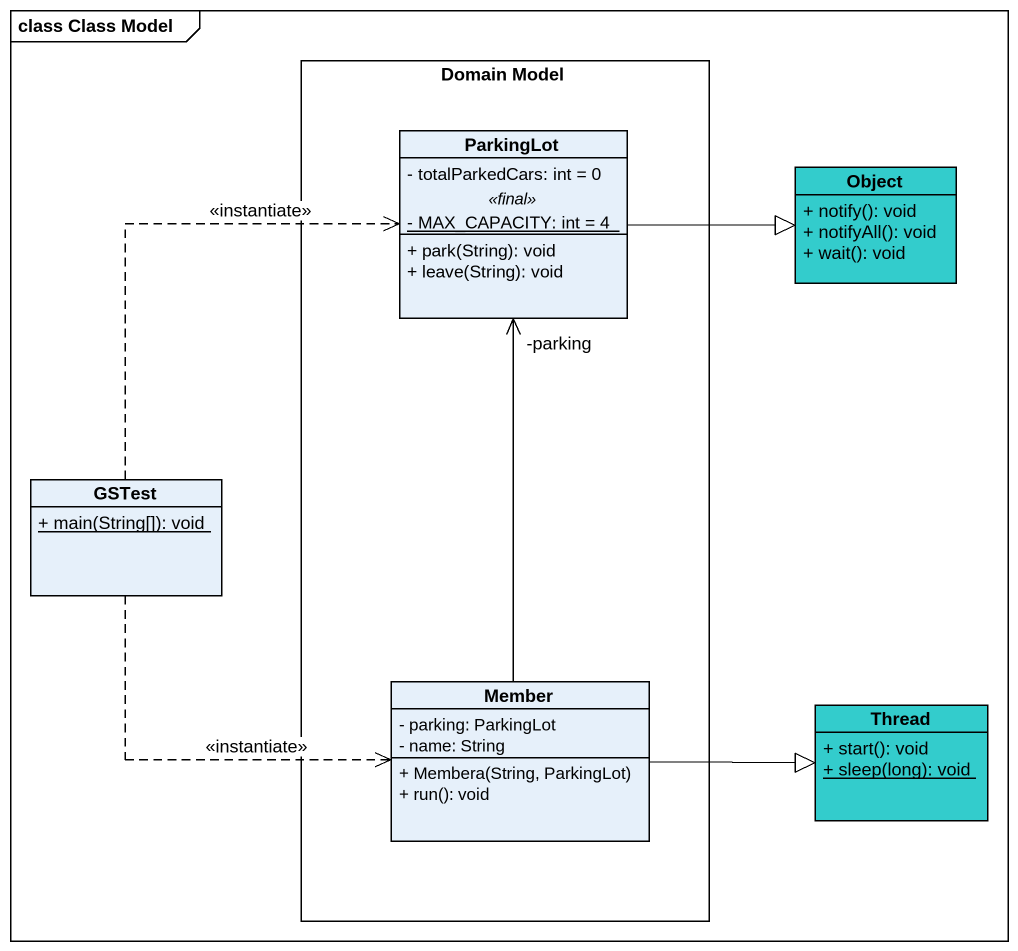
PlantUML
@startuml
mainframe class Class Model
hide circle
hide empty members
skinparam classAttributeIconSize 0
rectangle "Domain Model" as Domain_Model {
  class ParkingLot {
    - totalParkedCars: int = 0
    .. <<final>> ..
    {static} - MAX_CAPACITY: int = 4
    --
    + park(String): void
    + leave(String): void
  }
  class Member {
    - parking: ParkingLot
    - name: String
    + Membera(String, ParkingLot)
    + run(): void
  }
}
class "Object" as Object_ #33CCCC {
  + notify(): void
  + notifyAll(): void
  + wait(): void
}
class GSTest {
  {static} + main(String[]): void
}
class Thread #33CCCC {
  + start(): void
  {static} + sleep(long): void
}
ParkingLot -right-|> Object_
GSTest .up.> ParkingLot : <<instantiate>>
GSTest .right.> Member : <<instantiate>>
Member -up-> "-parking" ParkingLot
Member -right-|> Thread
@enduml
